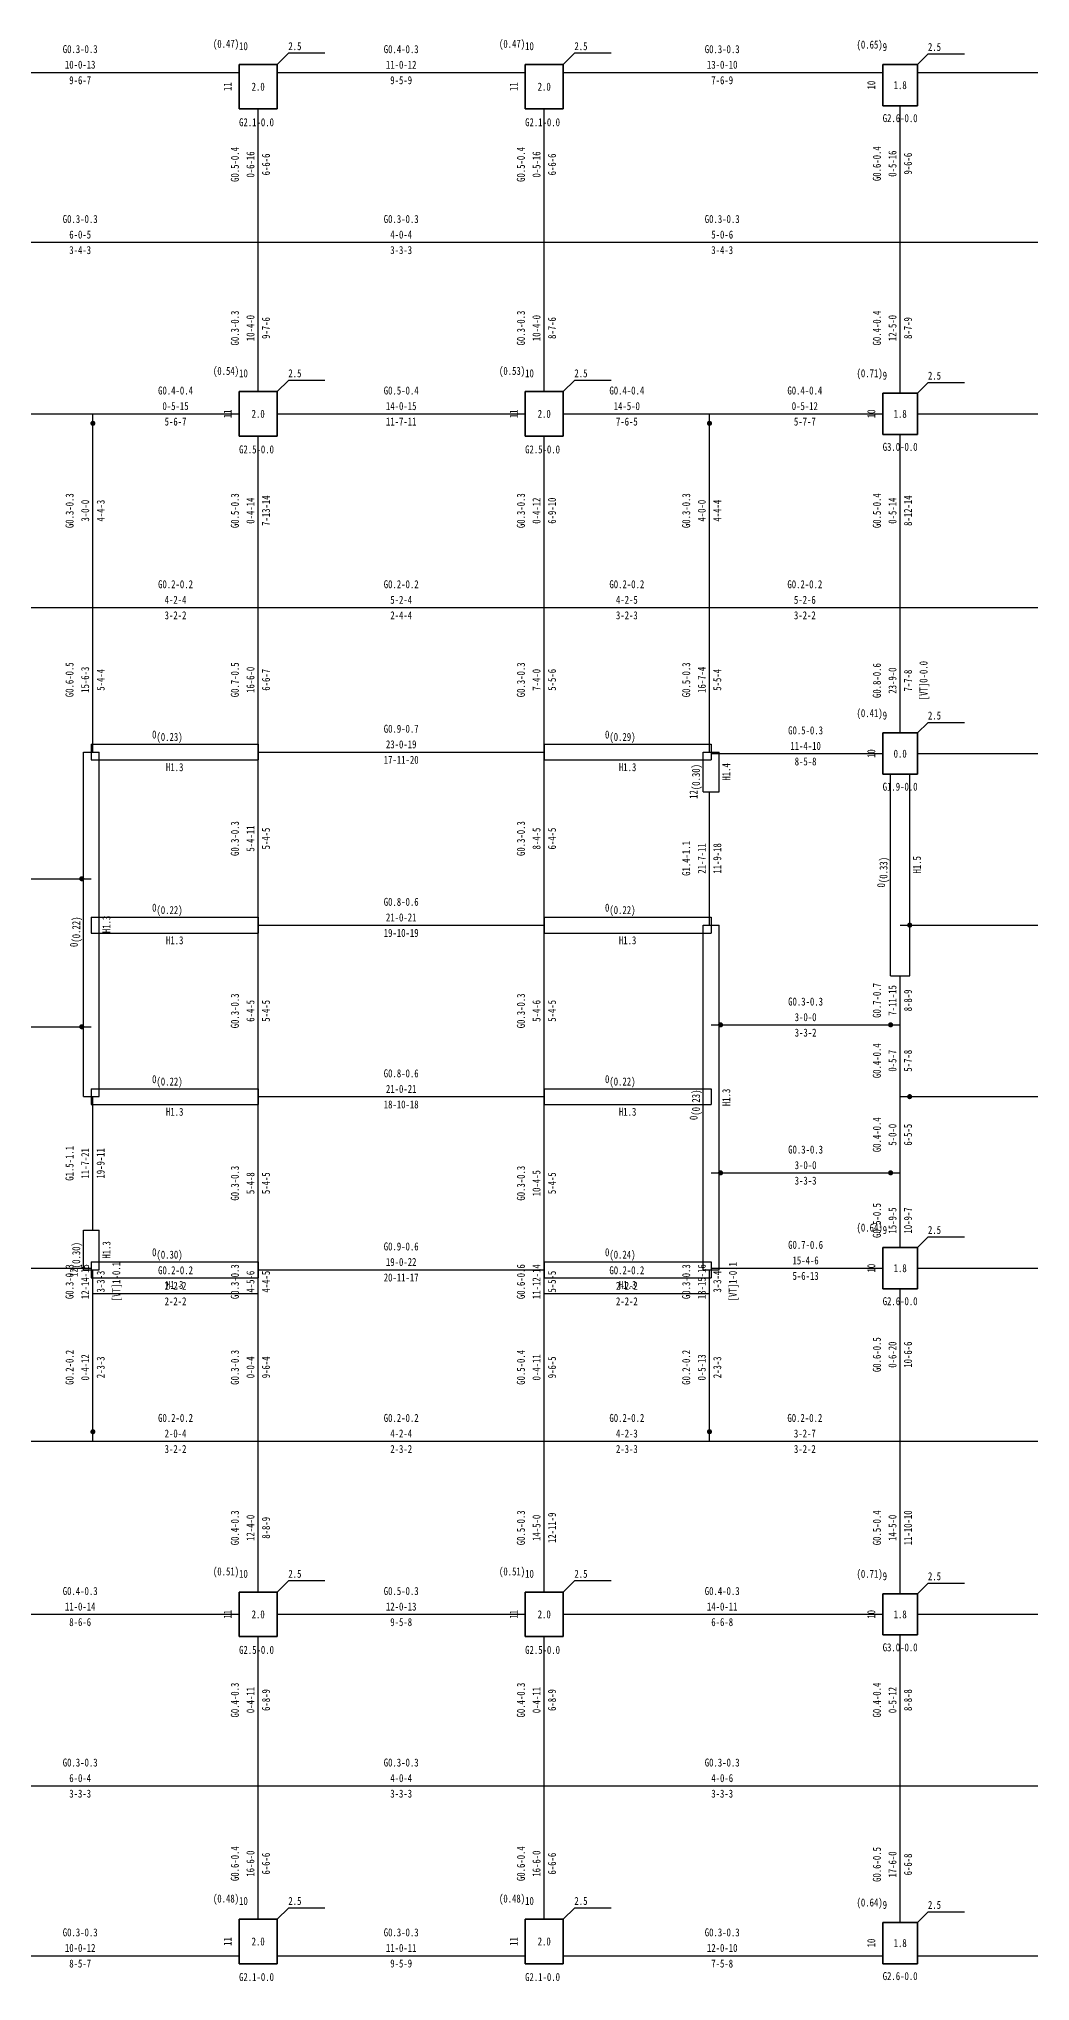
# Model space of a CAD drawing. Header units: millimetres. Extents: x -1455 to 850709, y 32926 to 221881.
# Drawn here: x 230550 to 246144, y 131225 to 161803 of the extents above; entities that cross this region are included whole.
import ezdxf
from ezdxf.enums import TextEntityAlignment as Align

# ---------------------------------------------------------------- set-up
doc = ezdxf.new("R2010")
doc.units = ezdxf.units.MM
for name, color, linetype, lineweight in [('层15100', 134, 'Continuous', 25), ('层15101', 52, 'Continuous', 25), ('层15103', 84, 'Continuous', 25), ('层15220', 4, 'Continuous', 25), ('层15221', 2, 'Continuous', 25), ('层15223', 3, 'Continuous', 25)]:
    doc.layers.add(name, color=color, linetype=linetype, lineweight=lineweight)
doc.styles.add('宋体', font='')
doc.styles.get('宋体').set_extended_font_data('宋体')

# ---------------------------------------------------------------- blocks, each defined once
blk = doc.blocks.new('5FLOOR')
at = {"layer": '层15100'}
for p, q in [((28.675, 41.275), (33.7, 41.274)), ((34.3, 41.274), (38.2, 41.274)), ((38.8, 41.274), (43.825, 41.274)), ((44.375, 41.275), (52.2, 41.274)), ((34, 38.6), (34, 40.7)), ((38.5, 38.6), (38.5, 40.7)), ((44.1, 38.6), (44.1, 40.75)), ((28.4, 38.6), (34, 38.6)), ((34, 36.25), (34, 38.6)), ((34, 38.6), (38.5, 38.6)), ((38.5, 36.25), (38.5, 38.6)), ((38.5, 38.6), (44.1, 38.6)), ((44.1, 36.225), (44.1, 38.6)), ((44.1, 38.6), (52.5, 38.6)), ((28.675, 35.9), (31.4, 35.9)), ((31.4, 35.9), (33.7, 35.9)), ((34.3, 35.9), (38.2, 35.9)), ((38.8, 35.9), (41.1, 35.9)), ((41.1, 35.9), (43.825, 35.9)), ((44.375, 35.9), (52.2, 35.9)), ((34, 32.85), (34, 35.55)), ((38.5, 32.85), (38.5, 35.55)), ((44.1, 32.85), (44.1, 35.575)), ((34, 30.575), (34, 32.85)), ((38.5, 30.575), (38.5, 32.85)), ((44.1, 30.875), (44.1, 32.85)), ((34, 27.85), (34, 30.575)), ((34, 30.575), (38.5, 30.575)), ((38.5, 27.85), (38.5, 30.575)), ((44.375, 30.55), (52.15, 30.55)), ((28.4, 28.58), (31.375, 28.58)), ((34, 25.15), (34, 27.85)), ((34, 27.85), (38.5, 27.85)), ((38.5, 25.15), (38.5, 27.85)), ((44.1, 26.28), (44.1, 27.05)), ((44.1, 25.15), (44.1, 26.28)), ((34, 22.425), (34, 25.15)), ((34, 25.15), (38.5, 25.15)), ((38.5, 22.425), (38.5, 25.15)), ((44.1, 23.95), (44.1, 25.15)), ((44.1, 22.775), (44.1, 23.95)), ((34, 22.05), (34, 22.425)), ((34, 22.425), (38.5, 22.425)), ((38.5, 22.05), (38.5, 22.425)), ((44.375, 22.45), (52.15, 22.45)), ((34, 19.725), (34, 22.05)), ((38.5, 19.725), (38.5, 22.05)), ((44.1, 19.725), (44.1, 22.125)), ((34, 17.35), (34, 19.725)), ((38.5, 17.35), (38.5, 19.725)), ((44.1, 17.325), (44.1, 19.725)), ((28.675, 17), (33.7, 17)), ((34.3, 17), (38.2, 17)), ((38.8, 17), (43.825, 17)), ((44.375, 17), (52.2, 17)), ((34, 14.3), (34, 16.65)), ((38.5, 14.3), (38.5, 16.65)), ((44.1, 14.3), (44.1, 16.675)), ((28.4, 14.3), (34, 14.3)), ((34, 12.2), (34, 14.3)), ((34, 14.3), (38.5, 14.3)), ((38.5, 12.2), (38.5, 14.3)), ((38.5, 14.3), (44.1, 14.3)), ((44.1, 12.15), (44.1, 14.3)), ((44.1, 14.3), (52.5, 14.3)), ((28.675, 11.626), (33.7, 11.625)), ((34.3, 11.626), (38.2, 11.626)), ((38.8, 11.625), (43.825, 11.626)), ((44.375, 11.626), (52.2, 11.625))]:
    blk.add_line(p, q, dxfattribs=at)
at = {"layer": '层15100', "color": 4}
for p, q in [((31.4, 32.85), (31.4, 35.9)), ((41.1, 32.85), (41.1, 35.9)), ((28.4, 32.85), (31.4, 32.85)), ((31.399, 30.575), (31.4, 32.85)), ((31.4, 32.85), (34, 32.85)), ((34, 32.85), (38.5, 32.85)), ((38.5, 32.85), (41.1, 32.85)), ((41.1, 30.575), (41.1, 32.85)), ((41.1, 32.85), (44.1, 32.85)), ((44.1, 32.85), (52.5, 32.85)), ((44.1, 27.85), (52.5, 27.85)), ((28.4, 26.25), (31.375, 26.25)), ((41.125, 26.28), (44.1, 26.28)), ((44.1, 25.15), (52.5, 25.15)), ((41.125, 23.95), (44.1, 23.95)), ((31.4, 22.05), (31.399, 22.425)), ((41.1, 22.05), (41.1, 22.425)), ((31.4, 19.725), (31.4, 22.05)), ((31.4, 22.05), (34, 22.05)), ((38.5, 22.05), (41.1, 22.05)), ((41.1, 19.725), (41.1, 22.05)), ((28.4, 19.725), (31.4, 19.725)), ((31.4, 19.725), (34, 19.725)), ((34, 19.725), (38.5, 19.725)), ((38.5, 19.725), (41.1, 19.725)), ((41.1, 19.725), (44.1, 19.725)), ((44.1, 19.725), (52.5, 19.725))]:
    blk.add_line(p, q, dxfattribs=at)
at = {"layer": '层15100', "color": 2}
for p, q in [((41.125, 30.55), (43.825, 30.55)), ((41.1, 27.85), (41.1, 29.95)), ((31.399, 23.05), (31.399, 25.15)), ((28.675, 22.45), (31.375, 22.45)), ((41.125, 22.45), (43.825, 22.45))]:
    blk.add_line(p, q, dxfattribs=at)
at = {"layer": '层15100', "color": 1, "linetype": 'Continuous', "const_width": 0.04}
for points in [[(31.42, 35.75, 1), (31.38, 35.75, 1)], [(41.12, 35.75, 1), (41.08, 35.75, 1)], [(31.245, 28.58, 1), (31.205, 28.58, 1)], [(44.27, 27.85, 1), (44.23, 27.85, 1)], [(41.295, 26.28, 1), (41.255, 26.28, 1)], [(43.97, 26.28, 1), (43.93, 26.28, 1)], [(31.245, 26.25, 1), (31.205, 26.25, 1)], [(44.27, 25.15, 1), (44.23, 25.15, 1)], [(41.295, 23.95, 1), (41.255, 23.95, 1)], [(43.97, 23.95, 1), (43.93, 23.95, 1)], [(31.42, 19.875, 1), (31.38, 19.875, 1)], [(41.12, 19.875, 1), (41.08, 19.875, 1)]]:
    blk.add_lwpolyline(points, format="xyb", close=True, dxfattribs=at)
at = {"layer": '层15103'}
for p, q in [((31.375, 30.7), (34, 30.7)), ((31.375, 30.7), (31.375, 30.45)), ((34, 30.7), (34, 30.45)), ((38.5, 30.7), (41.125, 30.7)), ((38.5, 30.7), (38.5, 30.45)), ((41.125, 30.7), (41.125, 30.45)), ((31.25, 28.58), (31.25, 30.575)), ((31.25, 30.575), (31.5, 30.575)), ((31.375, 30.45), (34, 30.45)), ((31.5, 28.58), (31.5, 30.575)), ((38.5, 30.45), (41.125, 30.45)), ((41, 29.95), (41, 30.575)), ((41, 30.575), (41.25, 30.575)), ((41.25, 29.95), (41.25, 30.575)), ((43.95, 27.85), (43.95, 30.225)), ((44.25, 27.85), (44.25, 30.225)), ((41, 29.95), (41.25, 29.95)), ((31.25, 27.85), (31.25, 28.58)), ((31.5, 27.85), (31.5, 28.58)), ((31.25, 26.25), (31.25, 27.85)), ((31.375, 27.975), (34, 27.975)), ((31.375, 27.975), (31.375, 27.725)), ((31.5, 26.25), (31.5, 27.85)), ((34, 27.975), (34, 27.725)), ((38.5, 27.975), (41.125, 27.975)), ((38.5, 27.975), (38.5, 27.725)), ((41, 26.28), (41, 27.85)), ((41, 27.85), (41.25, 27.85)), ((41.125, 27.975), (41.125, 27.725)), ((41.25, 26.28), (41.25, 27.85)), ((43.95, 27.05), (43.95, 27.85)), ((44.25, 27.05), (44.25, 27.85)), ((31.375, 27.725), (34, 27.725)), ((38.5, 27.725), (41.125, 27.725)), ((43.95, 27.05), (44.25, 27.05)), ((31.25, 25.15), (31.25, 26.25)), ((31.5, 25.15), (31.5, 26.25)), ((41, 25.15), (41, 26.28)), ((41.25, 25.15), (41.25, 26.28)), ((31.25, 25.15), (31.5, 25.15)), ((31.375, 25.275), (34, 25.275)), ((31.375, 25.275), (31.375, 25.025)), ((34, 25.275), (34, 25.025)), ((38.5, 25.275), (41.125, 25.275)), ((38.5, 25.275), (38.5, 25.025)), ((41, 23.95), (41, 25.15)), ((41.125, 25.275), (41.125, 25.025)), ((41.25, 23.95), (41.25, 25.15)), ((31.375, 25.025), (34, 25.025)), ((38.5, 25.025), (41.125, 25.025)), ((41, 22.425), (41, 23.95)), ((41.25, 22.425), (41.25, 23.95)), ((31.25, 22.425), (31.25, 23.05)), ((31.25, 23.05), (31.5, 23.05)), ((31.5, 22.425), (31.5, 23.05)), ((31.25, 22.425), (31.5, 22.425)), ((31.375, 22.55), (34, 22.55)), ((31.375, 22.55), (31.375, 22.3)), ((34, 22.55), (34, 22.3)), ((38.5, 22.55), (41.125, 22.55)), ((38.5, 22.55), (38.5, 22.3)), ((41, 22.425), (41.25, 22.425)), ((41.125, 22.55), (41.125, 22.3)), ((31.375, 22.3), (34, 22.3)), ((38.5, 22.3), (41.125, 22.3))]:
    blk.add_line(p, q, dxfattribs=at)
at = {"layer": '层15221'}
for p, q in [((34.3, 41.4), (34.475, 41.575)), ((35.051, 41.575), (34.475, 41.575)), ((38.8, 41.4), (38.975, 41.575)), ((39.551, 41.575), (38.975, 41.575)), ((44.375, 41.4), (44.537, 41.562)), ((45.113, 41.562), (44.537, 41.562)), ((34.3, 36.25), (34.475, 36.425)), ((35.051, 36.425), (34.475, 36.425)), ((38.8, 36.25), (38.975, 36.425)), ((39.551, 36.425), (38.975, 36.425)), ((44.375, 36.225), (44.537, 36.388)), ((45.113, 36.388), (44.537, 36.388)), ((44.375, 30.875), (44.537, 31.037)), ((45.113, 31.037), (44.537, 31.037)), ((44.375, 22.775), (44.537, 22.938)), ((45.113, 22.938), (44.537, 22.938)), ((34.3, 17.35), (34.475, 17.525)), ((35.051, 17.525), (34.475, 17.525)), ((38.8, 17.35), (38.975, 17.525)), ((39.551, 17.525), (38.975, 17.525)), ((44.375, 17.325), (44.537, 17.487)), ((45.113, 17.487), (44.537, 17.487)), ((34.3, 12.2), (34.475, 12.375)), ((35.051, 12.375), (34.475, 12.375)), ((38.8, 12.2), (38.975, 12.375)), ((39.551, 12.375), (38.975, 12.375)), ((44.375, 12.15), (44.537, 12.312)), ((45.113, 12.312), (44.537, 12.312))]:
    blk.add_line(p, q, dxfattribs=at)
at = {"layer": '层15220', "style": '宋体', "width": 0.8}
for s, p in [('G0.3-0.3', (31.2, 41.642)), ('G0.4-0.3', (36.25, 41.641)), ('G0.3-0.3', (41.3, 41.641)), ('10-0-13', (31.2, 41.397)), ('11-0-12', (36.25, 41.396)), ('13-0-10', (41.3, 41.396)), ('9-6-7', (31.2, 41.152)), ('9-5-9', (36.25, 41.152)), ('7-6-9', (41.3, 41.152)), ('G0.3-0.3', (31.2, 38.967)), ('G0.3-0.3', (36.25, 38.967)), ('G0.3-0.3', (41.3, 38.967)), ('3-4-3', (31.2, 38.478)), ('6-0-5', (31.2, 38.722)), ('4-0-4', (36.25, 38.722)), ('3-3-3', (36.25, 38.478)), ('5-0-6', (41.3, 38.722)), ('3-4-3', (41.3, 38.478)), ('G0.4-0.4', (32.7, 36.267)), ('0-5-15', (32.7, 36.022)), ('G0.5-0.4', (36.25, 36.267)), ('14-0-15', (36.25, 36.022)), ('G0.4-0.4', (39.8, 36.267)), ('14-5-0', (39.8, 36.022)), ('G0.4-0.4', (42.6, 36.267)), ('0-5-12', (42.6, 36.022)), ('5-6-7', (32.7, 35.778)), ('11-7-11', (36.25, 35.778)), ('7-6-5', (39.8, 35.778)), ('5-7-7', (42.6, 35.778)), ('G0.2-0.2', (32.7, 33.217)), ('4-2-4', (32.7, 32.972)), ('G0.2-0.2', (36.25, 33.217)), ('5-2-4', (36.25, 32.972)), ('G0.2-0.2', (39.8, 33.217)), ('4-2-5', (39.8, 32.972)), ('G0.2-0.2', (42.6, 33.217)), ('5-2-6', (42.6, 32.972)), ('3-2-2', (32.7, 32.728)), ('2-4-4', (36.25, 32.728)), ('3-2-3', (39.8, 32.728)), ('3-2-2', (42.6, 32.728)), ('G0.9-0.7', (36.25, 30.942)), ('G0.5-0.3', (42.612, 30.917)), ('23-0-19', (36.25, 30.697)), ('11-4-10', (42.612, 30.672)), ('17-11-20', (36.25, 30.453)), ('8-5-8', (42.612, 30.428)), ('G0.8-0.6', (36.25, 28.217)), ('21-0-21', (36.25, 27.972)), ('19-10-19', (36.25, 27.728)), ('G0.3-0.3', (42.612, 26.647)), ('3-0-0', (42.612, 26.402)), ('3-3-2', (42.612, 26.158)), ('G0.8-0.6', (36.25, 25.517)), ('18-10-18', (36.25, 25.028)), ('21-0-21', (36.25, 25.272)), ('G0.3-0.3', (42.612, 24.317)), ('3-0-0', (42.612, 24.072)), ('3-3-3', (42.612, 23.828)), ('G0.9-0.6', (36.25, 22.792)), ('G0.7-0.6', (42.612, 22.817)), ('15-4-6', (42.612, 22.572)), ('G0.2-0.2', (32.7, 22.417)), ('20-11-17', (36.25, 22.303)), ('19-0-22', (36.25, 22.547)), ('G0.2-0.2', (39.8, 22.417)), ('5-6-13', (42.612, 22.328)), ('2-2-2', (32.7, 22.172)), ('2-2-2', (39.8, 22.172)), ('2-2-2', (32.7, 21.928)), ('2-2-2', (39.8, 21.928)), ('G0.2-0.2', (32.7, 20.092)), ('2-0-4', (32.7, 19.847)), ('G0.2-0.2', (36.25, 20.092)), ('4-2-4', (36.25, 19.847)), ('G0.2-0.2', (39.8, 20.092)), ('4-2-3', (39.8, 19.847)), ('G0.2-0.2', (42.6, 20.092)), ('3-2-7', (42.6, 19.847)), ('3-2-2', (32.7, 19.603)), ('2-3-2', (36.25, 19.603)), ('2-3-3', (39.8, 19.603)), ('3-2-2', (42.6, 19.603)), ('G0.4-0.3', (31.2, 17.367)), ('G0.5-0.3', (36.25, 17.367)), ('G0.4-0.3', (41.3, 17.367)), ('11-0-14', (31.2, 17.122)), ('12-0-13', (36.25, 17.122)), ('14-0-11', (41.3, 17.122)), ('8-6-6', (31.2, 16.878)), ('9-5-8', (36.25, 16.878)), ('6-6-8', (41.3, 16.878)), ('G0.3-0.3', (31.2, 14.667)), ('G0.3-0.3', (36.25, 14.667)), ('G0.3-0.3', (41.3, 14.667)), ('6-0-4', (31.2, 14.422)), ('4-0-4', (36.25, 14.422)), ('4-0-6', (41.3, 14.422)), ('3-3-3', (31.2, 14.178)), ('3-3-3', (36.25, 14.178)), ('3-3-3', (41.3, 14.178)), ('G0.3-0.3', (31.2, 11.993)), ('G0.3-0.3', (36.25, 11.993)), ('G0.3-0.3', (41.3, 11.993)), ('10-0-12', (31.2, 11.748)), ('11-0-11', (36.25, 11.748)), ('12-0-10', (41.3, 11.748)), ('8-5-7', (31.2, 11.503)), ('9-5-9', (36.25, 11.504)), ('7-5-8', (41.3, 11.503))]:
    blk.add_text(s, height=0.126, dxfattribs=at).set_placement(p, align=Align.MIDDLE_CENTER)
for s, rotation, p in [('G0.5-0.4', 89.9997, (33.633, 39.825)), ('G0.5-0.4', 89.9997, (38.133, 39.825)), ('G0.6-0.4', 89.9997, (43.733, 39.838)), ('0-6-16', 89.9997, (33.878, 39.825)), ('6-6-6', 89.9997, (34.122, 39.825)), ('0-5-16', 89.9997, (38.378, 39.825)), ('6-6-6', 89.9997, (38.622, 39.825)), ('0-5-16', 89.9997, (43.978, 39.838)), ('9-6-6', 89.9997, (44.222, 39.838)), ('G0.3-0.3', 89.9997, (33.633, 37.25)), ('10-4-0', 89.9997, (33.878, 37.25)), ('9-7-6', 89.9997, (34.122, 37.25)), ('G0.3-0.3', 89.9997, (38.133, 37.25)), ('10-4-0', 89.9997, (38.378, 37.25)), ('8-7-6', 89.9997, (38.622, 37.25)), ('G0.4-0.4', 89.9997, (43.733, 37.25)), ('12-5-0', 89.9997, (43.978, 37.25)), ('8-7-9', 89.9997, (44.222, 37.25)), ('G0.3-0.3', 89.9997, (31.033, 34.375)), ('G0.5-0.3', 89.9997, (33.633, 34.375)), ('0-4-14', 89.9997, (33.878, 34.375)), ('7-13-14', 89.9997, (34.122, 34.375)), ('G0.3-0.3', 89.9997, (38.133, 34.375)), ('0-4-12', 89.9997, (38.378, 34.375)), ('6-9-10', 89.9997, (38.622, 34.375)), ('G0.3-0.3', 89.9997, (40.733, 34.375)), ('G0.5-0.4', 89.9997, (43.733, 34.375)), ('0-5-14', 89.9997, (43.978, 34.375)), ('8-12-14', 89.9997, (44.222, 34.375)), ('3-0-0', 89.9997, (31.278, 34.375)), ('4-4-3', 89.9997, (31.522, 34.375)), ('4-0-0', 89.9997, (40.978, 34.375)), ('4-4-4', 89.9997, (41.222, 34.375)), ('G0.6-0.5', 89.9718, (31.032, 31.713)), ('15-6-3', 89.9718, (31.277, 31.713)), ('5-4-4', 89.9718, (31.522, 31.712)), ('G0.7-0.5', 89.9997, (33.633, 31.712)), ('16-6-0', 89.9997, (33.878, 31.712)), ('6-6-7', 89.9997, (34.122, 31.712)), ('G0.3-0.3', 89.9997, (38.133, 31.712)), ('7-4-0', 89.9997, (38.378, 31.712)), ('5-5-6', 89.9997, (38.622, 31.712)), ('G0.5-0.3', 89.9997, (40.733, 31.712)), ('16-7-4', 89.9997, (40.978, 31.712)), ('5-5-4', 89.9997, (41.222, 31.712)), ('G0.8-0.6', 89.9997, (43.733, 31.7)), ('23-9-0', 89.9997, (43.978, 31.7)), ('7-7-8', 89.9997, (44.222, 31.7)), ('[VT]0-0.0', 89.9997, (44.467, 31.7)), ('G0.3-0.3', 89.9997, (33.633, 29.213)), ('5-4-11', 89.9997, (33.878, 29.213)), ('5-4-5', 89.9997, (34.122, 29.213)), ('G0.3-0.3', 89.9997, (38.133, 29.213)), ('8-4-5', 89.9997, (38.378, 29.213)), ('6-4-5', 89.9997, (38.622, 29.213)), ('G1.4-1.1', 89.9997, (40.733, 28.9)), ('21-7-11', 89.9997, (40.978, 28.9)), ('11-9-18', 89.9997, (41.222, 28.9)), ('G0.7-0.7', 89.9997, (43.733, 26.665)), ('G0.3-0.3', 89.9997, (33.633, 26.5)), ('6-4-5', 89.9997, (33.878, 26.5)), ('5-4-5', 89.9997, (34.122, 26.5)), ('G0.3-0.3', 89.9997, (38.133, 26.5)), ('5-4-6', 89.9997, (38.378, 26.5)), ('5-4-5', 89.9997, (38.622, 26.5)), ('7-11-15', 89.9997, (43.978, 26.665)), ('8-8-9', 89.9997, (44.222, 26.665)), ('G0.4-0.4', 89.9997, (43.733, 25.715)), ('0-5-7', 89.9997, (43.978, 25.715)), ('5-7-8', 89.9997, (44.222, 25.715)), ('G0.4-0.4', 89.9997, (43.733, 24.55)), ('5-0-0', 89.9997, (43.978, 24.55)), ('6-5-5', 89.9997, (44.222, 24.55)), ('G1.5-1.1', 89.9997, (31.032, 24.1)), ('11-7-21', 89.9997, (31.277, 24.1)), ('19-9-11', 89.9997, (31.521, 24.1)), ('G0.3-0.3', 89.9997, (33.633, 23.787)), ('5-4-8', 89.9997, (33.878, 23.787)), ('5-4-5', 89.9997, (34.122, 23.787)), ('G0.3-0.3', 89.9997, (38.133, 23.787)), ('10-4-5', 89.9997, (38.378, 23.787)), ('5-4-5', 89.9997, (38.622, 23.787)), ('G0.5-0.5', 89.9997, (43.733, 23.2)), ('15-9-5', 89.9997, (43.978, 23.2)), ('10-9-7', 89.9997, (44.222, 23.2)), ('G0.3-0.3', 90.1529, (31.032, 22.237)), ('12-14-15', 90.1529, (31.277, 22.237)), ('3-3-3', 90.1529, (31.522, 22.238)), ('[VT]1-0.1', 90.1529, (31.767, 22.238)), ('G0.3-0.3', 89.9997, (33.633, 22.237)), ('4-5-6', 89.9997, (33.878, 22.237)), ('4-4-5', 89.9997, (34.122, 22.237)), ('G0.6-0.6', 89.9997, (38.133, 22.237)), ('11-12-14', 89.9997, (38.378, 22.237)), ('5-5-5', 89.9997, (38.622, 22.237)), ('G0.3-0.3', 89.9997, (40.733, 22.237)), ('13-15-16', 89.9997, (40.978, 22.237)), ('3-3-4', 89.9997, (41.222, 22.237)), ('[VT]1-0.1', 89.9997, (41.467, 22.237)), ('G0.2-0.2', 89.9997, (31.033, 20.888)), ('G0.3-0.3', 89.9997, (33.633, 20.888)), ('G0.5-0.4', 89.9997, (38.133, 20.888)), ('G0.2-0.2', 89.9997, (40.733, 20.888)), ('G0.6-0.5', 89.9997, (43.733, 21.088)), ('0-6-20', 89.9997, (43.978, 21.088)), ('10-6-6', 89.9997, (44.222, 21.088)), ('0-4-12', 89.9997, (31.278, 20.888)), ('2-3-3', 89.9997, (31.522, 20.888)), ('0-0-4', 89.9997, (33.878, 20.888)), ('9-6-4', 89.9997, (34.122, 20.888)), ('0-4-11', 89.9997, (38.378, 20.888)), ('9-6-5', 89.9997, (38.622, 20.888)), ('0-5-13', 89.9997, (40.978, 20.888)), ('2-3-3', 89.9997, (41.222, 20.888)), ('G0.4-0.3', 89.9997, (33.633, 18.362)), ('12-4-0', 89.9997, (33.878, 18.362)), ('8-8-9', 89.9997, (34.122, 18.362)), ('G0.5-0.3', 89.9997, (38.133, 18.362)), ('14-5-0', 89.9997, (38.378, 18.362)), ('12-11-9', 89.9997, (38.622, 18.362)), ('G0.5-0.4', 89.9997, (43.733, 18.362)), ('14-5-0', 89.9997, (43.978, 18.362)), ('11-10-10', 89.9997, (44.222, 18.362)), ('G0.4-0.3', 89.9997, (33.633, 15.65)), ('G0.4-0.3', 89.9997, (38.133, 15.65)), ('G0.4-0.4', 89.9997, (43.733, 15.65)), ('0-4-11', 89.9997, (33.878, 15.65)), ('6-8-9', 89.9997, (34.122, 15.65)), ('0-4-11', 89.9997, (38.378, 15.65)), ('6-8-9', 89.9997, (38.622, 15.65)), ('0-5-12', 89.9997, (43.978, 15.65)), ('8-8-8', 89.9997, (44.222, 15.65)), ('G0.6-0.4', 89.9997, (33.633, 13.075)), ('16-6-0', 89.9997, (33.878, 13.075)), ('6-6-6', 89.9997, (34.122, 13.075)), ('G0.6-0.4', 89.9997, (38.133, 13.075)), ('16-6-0', 89.9997, (38.378, 13.075)), ('6-6-6', 89.9997, (38.622, 13.075)), ('G0.6-0.5', 89.9997, (43.733, 13.062)), ('17-6-0', 89.9997, (43.978, 13.062)), ('6-6-8', 89.9997, (44.222, 13.062))]:
    blk.add_text(s, height=0.126, rotation=rotation, dxfattribs=at).set_placement(p, align=Align.MIDDLE_CENTER)
at = {"layer": '层15221', "style": '宋体', "width": 0.8}
for s, p in [('(0.47)', (33.7, 41.625)), ('(0.47)', (38.2, 41.625)), ('(0.65)', (43.825, 41.612)), ('(0.54)', (33.7, 36.475)), ('(0.53)', (38.2, 36.475)), ('(0.71)', (43.825, 36.438)), ('(0.41)', (43.825, 31.087)), ('(0.64)', (43.825, 22.988)), ('(0.51)', (33.7, 17.575)), ('(0.51)', (38.2, 17.575)), ('(0.71)', (43.825, 17.537)), ('(0.48)', (33.7, 12.425)), ('(0.48)', (38.2, 12.425)), ('(0.64)', (43.825, 12.363))]:
    blk.add_text(s, height=0.126, dxfattribs=at).set_placement(p, align=Align.BOTTOM_RIGHT)
for s, p in [('10', (33.7, 41.625)), ('2.5', (34.475, 41.625)), ('10', (38.2, 41.625)), ('2.5', (38.975, 41.625)), ('9', (43.825, 41.612)), ('2.5', (44.537, 41.612)), ('10', (33.7, 36.475)), ('2.5', (34.475, 36.475)), ('10', (38.2, 36.475)), ('2.5', (38.975, 36.475)), ('9', (43.825, 36.438)), ('2.5', (44.537, 36.438)), ('9', (43.825, 31.087)), ('2.5', (44.537, 31.087)), ('9', (43.825, 22.988)), ('2.5', (44.537, 22.988)), ('10', (33.7, 17.575)), ('2.5', (34.475, 17.575)), ('10', (38.2, 17.575)), ('2.5', (38.975, 17.575)), ('9', (43.825, 17.537)), ('2.5', (44.537, 17.537)), ('10', (33.7, 12.425)), ('2.5', (34.475, 12.425)), ('10', (38.2, 12.425)), ('2.5', (38.975, 12.425)), ('9', (43.825, 12.363)), ('2.5', (44.537, 12.363))]:
    blk.add_text(s, height=0.126, dxfattribs=at).set_placement(p)
for s, p in [('11', (33.52, 41.05)), ('11', (38.02, 41.05)), ('10', (43.645, 41.075)), ('11', (33.52, 35.9)), ('11', (38.02, 35.9)), ('10', (43.645, 35.9)), ('10', (43.645, 30.55)), ('10', (43.645, 22.45)), ('11', (33.52, 17)), ('11', (38.02, 17)), ('10', (43.645, 17)), ('11', (33.52, 11.85)), ('11', (38.02, 11.85)), ('10', (43.645, 11.825))]:
    blk.add_text(s, height=0.126, rotation=89.9997, dxfattribs=at).set_placement(p, align=Align.MIDDLE_CENTER)
for s, p in [('2.0', (34, 41.05)), ('2.0', (38.5, 41.05)), ('1.8', (44.1, 41.075)), ('2.0', (34, 35.9)), ('2.0', (38.5, 35.9)), ('1.8', (44.1, 35.9)), ('0.0', (44.1, 30.55)), ('1.8', (44.1, 22.45)), ('2.0', (34, 17)), ('2.0', (38.5, 17)), ('1.8', (44.1, 17)), ('2.0', (34, 11.85)), ('2.0', (38.5, 11.85)), ('1.8', (44.1, 11.825))]:
    blk.add_text(s, height=0.126, dxfattribs=at).set_placement(p, align=Align.MIDDLE_CENTER)
for s, p in [('G2.1-0.0', (33.7, 40.49)), ('G2.1-0.0', (38.2, 40.49)), ('G2.6-0.0', (43.825, 40.555)), ('G2.5-0.0', (33.7, 35.34)), ('G2.5-0.0', (38.2, 35.34)), ('G3.0-0.0', (43.825, 35.38)), ('G1.9-0.0', (43.825, 30.03)), ('G2.6-0.0', (43.825, 21.93)), ('G3.0-0.0', (43.825, 16.48)), ('G2.5-0.0', (33.7, 16.44)), ('G2.5-0.0', (38.2, 16.44)), ('G2.1-0.0', (33.7, 11.29)), ('G2.1-0.0', (38.2, 11.29)), ('G2.6-0.0', (43.825, 11.305))]:
    blk.add_text(s, height=0.126, dxfattribs=at).set_placement(p, align=Align.MIDDLE_LEFT)
at = {"layer": '层15223', "style": '宋体', "width": 0.8}
for p in [(32.4, 30.75), (39.525, 30.75), (32.4, 28.025), (39.525, 28.025), (32.4, 25.325), (39.525, 25.325), (32.4, 22.6), (39.525, 22.6)]:
    blk.add_text('0', height=0.126, dxfattribs=at).set_placement(p, align=Align.BOTTOM_RIGHT)
for s, p in [('(0.23)', (32.4, 30.75)), ('(0.29)', (39.525, 30.75)), ('(0.22)', (32.4, 28.025)), ('(0.22)', (39.525, 28.025)), ('(0.22)', (32.4, 25.325)), ('(0.22)', (39.525, 25.325)), ('(0.30)', (32.4, 22.6)), ('(0.24)', (39.525, 22.6))]:
    blk.add_text(s, height=0.126, dxfattribs=at).set_placement(p)
for p in [(32.687, 30.4), (39.812, 30.4), (32.687, 27.675), (39.812, 27.675), (32.687, 24.975), (39.812, 24.975), (32.687, 22.25), (39.812, 22.25)]:
    blk.add_text('H1.3', height=0.126, dxfattribs=at).set_placement(p, align=Align.TOP_CENTER)
for s, p in [('(0.30)', (40.95, 29.975)), ('(0.33)', (43.9, 28.512)), ('(0.22)', (31.2, 27.574)), ('(0.23)', (40.95, 24.85)), ('(0.30)', (31.2, 22.449))]:
    blk.add_text(s, height=0.126, rotation=89.9997, dxfattribs=at).set_placement(p)
for s, p in [('H1.4', (41.3, 30.263)), ('H1.5', (44.3, 28.8)), ('H1.3', (31.55, 27.862)), ('H1.3', (41.3, 25.138)), ('H1.3', (31.55, 22.737))]:
    blk.add_text(s, height=0.126, rotation=89.9997, dxfattribs=at).set_placement(p, align=Align.TOP_CENTER)
for s, p in [('12', (40.95, 29.975)), ('0', (43.9, 28.512)), ('0', (31.2, 27.574)), ('0', (40.95, 24.85)), ('12', (31.2, 22.449))]:
    blk.add_text(s, height=0.126, rotation=89.9997, dxfattribs=at).set_placement(p, align=Align.BOTTOM_RIGHT)
at = {"layer": '层15101'}
mesh = blk.add_polyface(dxfattribs=at)
corners = [(33.7, 40.7), (34.3, 40.7), (34.3, 40.7), (33.7, 40.7), (34.3, 40.7), (34.3, 41.4), (34.3, 41.4), (34.3, 40.7), (34.3, 41.4), (33.7, 41.4), (33.7, 41.4), (34.3, 41.4), (33.7, 41.4), (33.7, 40.7), (33.7, 40.7), (33.7, 41.4)]
mesh.append_faces([[corners[k] for k in face] for face in [(0, 1, 2, 3), (4, 5, 6, 7), (8, 9, 10, 11), (12, 13, 14, 15)]])
mesh = blk.add_polyface(dxfattribs=at)
corners = [(38.2, 40.7), (38.8, 40.7), (38.8, 40.7), (38.2, 40.7), (38.8, 40.7), (38.8, 41.4), (38.8, 41.4), (38.8, 40.7), (38.8, 41.4), (38.2, 41.4), (38.2, 41.4), (38.8, 41.4), (38.2, 41.4), (38.2, 40.7), (38.2, 40.7), (38.2, 41.4)]
mesh.append_faces([[corners[k] for k in face] for face in [(0, 1, 2, 3), (4, 5, 6, 7), (8, 9, 10, 11), (12, 13, 14, 15)]])
mesh = blk.add_polyface(dxfattribs=at)
corners = [(43.825, 40.75), (44.375, 40.75), (44.375, 40.75), (43.825, 40.75), (44.375, 40.75), (44.375, 41.4), (44.375, 41.4), (44.375, 40.75), (44.375, 41.4), (43.825, 41.4), (43.825, 41.4), (44.375, 41.4), (43.825, 41.4), (43.825, 40.75), (43.825, 40.75), (43.825, 41.4)]
mesh.append_faces([[corners[k] for k in face] for face in [(0, 1, 2, 3), (4, 5, 6, 7), (8, 9, 10, 11), (12, 13, 14, 15)]])
mesh = blk.add_polyface(dxfattribs=at)
corners = [(33.7, 35.55), (34.3, 35.55), (34.3, 35.55), (33.7, 35.55), (34.3, 35.55), (34.3, 36.25), (34.3, 36.25), (34.3, 35.55), (34.3, 36.25), (33.7, 36.25), (33.7, 36.25), (34.3, 36.25), (33.7, 36.25), (33.7, 35.55), (33.7, 35.55), (33.7, 36.25)]
mesh.append_faces([[corners[k] for k in face] for face in [(0, 1, 2, 3), (4, 5, 6, 7), (8, 9, 10, 11), (12, 13, 14, 15)]])
mesh = blk.add_polyface(dxfattribs=at)
corners = [(38.2, 35.55), (38.8, 35.55), (38.8, 35.55), (38.2, 35.55), (38.8, 35.55), (38.8, 36.25), (38.8, 36.25), (38.8, 35.55), (38.8, 36.25), (38.2, 36.25), (38.2, 36.25), (38.8, 36.25), (38.2, 36.25), (38.2, 35.55), (38.2, 35.55), (38.2, 36.25)]
mesh.append_faces([[corners[k] for k in face] for face in [(0, 1, 2, 3), (4, 5, 6, 7), (8, 9, 10, 11), (12, 13, 14, 15)]])
mesh = blk.add_polyface(dxfattribs=at)
corners = [(43.825, 35.575), (44.375, 35.575), (44.375, 35.575), (43.825, 35.575), (44.375, 35.575), (44.375, 36.225), (44.375, 36.225), (44.375, 35.575), (44.375, 36.225), (43.825, 36.225), (43.825, 36.225), (44.375, 36.225), (43.825, 36.225), (43.825, 35.575), (43.825, 35.575), (43.825, 36.225)]
mesh.append_faces([[corners[k] for k in face] for face in [(0, 1, 2, 3), (4, 5, 6, 7), (8, 9, 10, 11), (12, 13, 14, 15)]])
mesh = blk.add_polyface(dxfattribs=at)
corners = [(43.825, 30.225), (44.375, 30.225), (44.375, 30.225), (43.825, 30.225), (44.375, 30.225), (44.375, 30.875), (44.375, 30.875), (44.375, 30.225), (44.375, 30.875), (43.825, 30.875), (43.825, 30.875), (44.375, 30.875), (43.825, 30.875), (43.825, 30.225), (43.825, 30.225), (43.825, 30.875)]
mesh.append_faces([[corners[k] for k in face] for face in [(0, 1, 2, 3), (4, 5, 6, 7), (8, 9, 10, 11), (12, 13, 14, 15)]])
mesh = blk.add_polyface(dxfattribs=at)
corners = [(43.825, 22.125), (44.375, 22.125), (44.375, 22.125), (43.825, 22.125), (44.375, 22.125), (44.375, 22.775), (44.375, 22.775), (44.375, 22.125), (44.375, 22.775), (43.825, 22.775), (43.825, 22.775), (44.375, 22.775), (43.825, 22.775), (43.825, 22.125), (43.825, 22.125), (43.825, 22.775)]
mesh.append_faces([[corners[k] for k in face] for face in [(0, 1, 2, 3), (4, 5, 6, 7), (8, 9, 10, 11), (12, 13, 14, 15)]])
mesh = blk.add_polyface(dxfattribs=at)
corners = [(33.7, 16.65), (34.3, 16.65), (34.3, 16.65), (33.7, 16.65), (34.3, 16.65), (34.3, 17.35), (34.3, 17.35), (34.3, 16.65), (34.3, 17.35), (33.7, 17.35), (33.7, 17.35), (34.3, 17.35), (33.7, 17.35), (33.7, 16.65), (33.7, 16.65), (33.7, 17.35)]
mesh.append_faces([[corners[k] for k in face] for face in [(0, 1, 2, 3), (4, 5, 6, 7), (8, 9, 10, 11), (12, 13, 14, 15)]])
mesh = blk.add_polyface(dxfattribs=at)
corners = [(38.2, 16.65), (38.8, 16.65), (38.8, 16.65), (38.2, 16.65), (38.8, 16.65), (38.8, 17.35), (38.8, 17.35), (38.8, 16.65), (38.8, 17.35), (38.2, 17.35), (38.2, 17.35), (38.8, 17.35), (38.2, 17.35), (38.2, 16.65), (38.2, 16.65), (38.2, 17.35)]
mesh.append_faces([[corners[k] for k in face] for face in [(0, 1, 2, 3), (4, 5, 6, 7), (8, 9, 10, 11), (12, 13, 14, 15)]])
mesh = blk.add_polyface(dxfattribs=at)
corners = [(43.825, 16.675), (44.375, 16.675), (44.375, 16.675), (43.825, 16.675), (44.375, 16.675), (44.375, 17.325), (44.375, 17.325), (44.375, 16.675), (44.375, 17.325), (43.825, 17.325), (43.825, 17.325), (44.375, 17.325), (43.825, 17.325), (43.825, 16.675), (43.825, 16.675), (43.825, 17.325)]
mesh.append_faces([[corners[k] for k in face] for face in [(0, 1, 2, 3), (4, 5, 6, 7), (8, 9, 10, 11), (12, 13, 14, 15)]])
mesh = blk.add_polyface(dxfattribs=at)
corners = [(33.7, 11.5), (34.3, 11.5), (34.3, 11.5), (33.7, 11.5), (34.3, 11.5), (34.3, 12.2), (34.3, 12.2), (34.3, 11.5), (34.3, 12.2), (33.7, 12.2), (33.7, 12.2), (34.3, 12.2), (33.7, 12.2), (33.7, 11.5), (33.7, 11.5), (33.7, 12.2)]
mesh.append_faces([[corners[k] for k in face] for face in [(0, 1, 2, 3), (4, 5, 6, 7), (8, 9, 10, 11), (12, 13, 14, 15)]])
mesh = blk.add_polyface(dxfattribs=at)
corners = [(38.2, 11.5), (38.8, 11.5), (38.8, 11.5), (38.2, 11.5), (38.8, 11.5), (38.8, 12.2), (38.8, 12.2), (38.8, 11.5), (38.8, 12.2), (38.2, 12.2), (38.2, 12.2), (38.8, 12.2), (38.2, 12.2), (38.2, 11.5), (38.2, 11.5), (38.2, 12.2)]
mesh.append_faces([[corners[k] for k in face] for face in [(0, 1, 2, 3), (4, 5, 6, 7), (8, 9, 10, 11), (12, 13, 14, 15)]])
mesh = blk.add_polyface(dxfattribs=at)
corners = [(43.825, 11.5), (44.375, 11.5), (44.375, 11.5), (43.825, 11.5), (44.375, 11.5), (44.375, 12.15), (44.375, 12.15), (44.375, 11.5), (44.375, 12.15), (43.825, 12.15), (43.825, 12.15), (44.375, 12.15), (43.825, 12.15), (43.825, 11.5), (43.825, 11.5), (43.825, 12.15)]
mesh.append_faces([[corners[k] for k in face] for face in [(0, 1, 2, 3), (4, 5, 6, 7), (8, 9, 10, 11), (12, 13, 14, 15)]])

msp = doc.modelspace()

# ---------------------------------------------------------------- block references
at = {"xscale": 1000, "yscale": 1000, "zscale": 1000}
msp.add_blockref('5FLOOR', (200000, 120000), dxfattribs=at)

doc.saveas('drawing.dxf')
